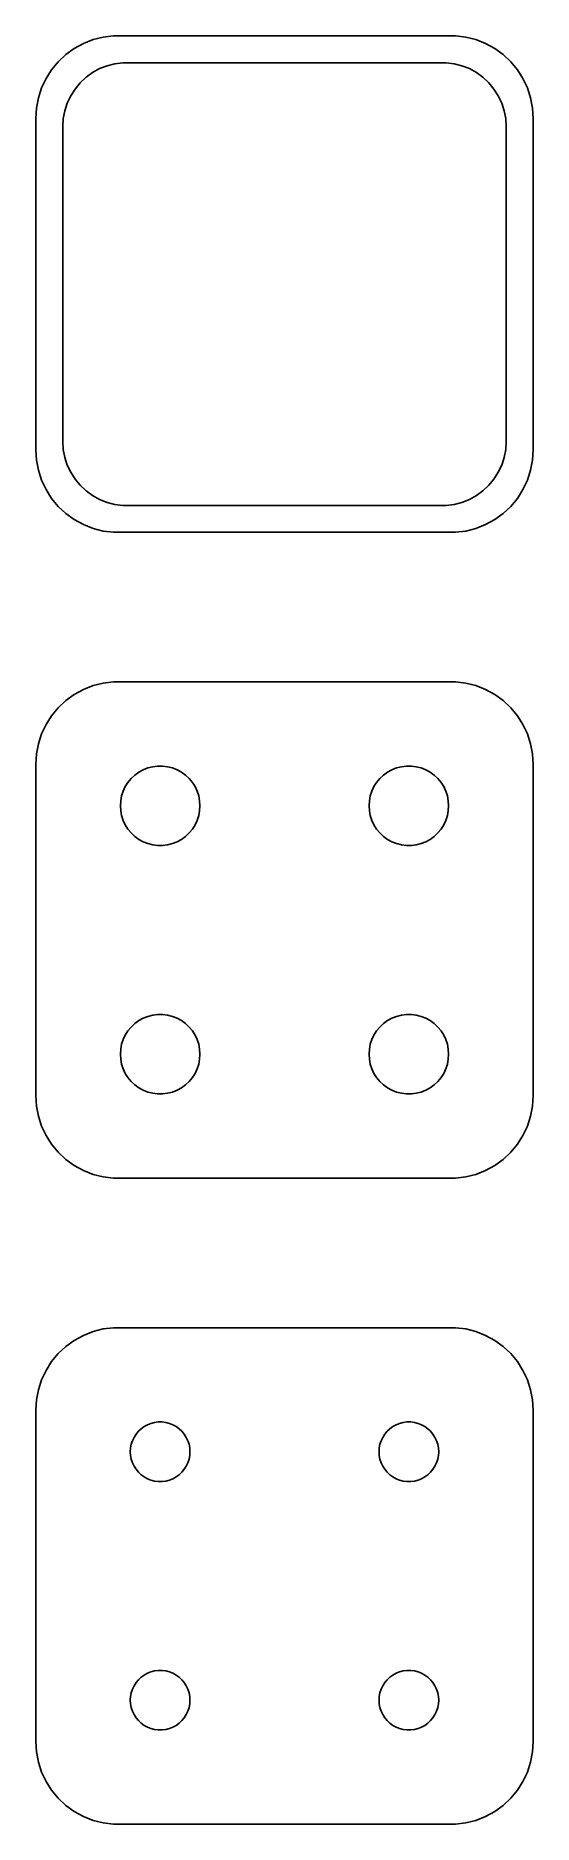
# Model space of a CAD drawing. Header units: metres. Extents: x -15 to 15, y 63 to 171.
import ezdxf

# ---------------------------------------------------------------- set-up
doc = ezdxf.new("R2010")
doc.units = ezdxf.units.M

msp = doc.modelspace()

# ---------------------------------------------------------------- linework, layer by layer
for p, q in [((-11.5451, 170.755), (-12.1289, 170.524)), ((-10.9369, 170.911), (-11.5451, 170.755)), ((-10.3139, 170.99), (-10.9369, 170.911)), ((10.3139, 170.99), (-10.3139, 170.99)), ((10.9369, 170.911), (10.3139, 170.99)), ((11.5451, 170.755), (10.9369, 170.911)), ((12.1289, 170.524), (11.5451, 170.755)), ((-13.1871, 169.853), (-13.6448, 169.423)), ((-12.6791, 170.222), (-13.1871, 169.853)), ((-12.1289, 170.524), (-12.6791, 170.222)), ((12.6791, 170.222), (12.1289, 170.524)), ((13.1871, 169.853), (12.6791, 170.222)), ((13.6448, 169.423), (13.1871, 169.853)), ((-14.0451, 168.939), (-14.3815, 168.409)), ((-13.6448, 169.423), (-14.0451, 168.939)), ((-12.323, 168.151), (-11.9685, 168.484)), ((-11.9685, 168.484), (-11.5751, 168.77)), ((-11.5751, 168.77), (-11.1489, 169.004)), ((-11.1489, 169.004), (-10.6967, 169.183)), ((-10.6967, 169.183), (-10.2256, 169.304)), ((-10.2256, 169.304), (-9.74316, 169.365)), ((-9.74316, 169.365), (9.74316, 169.365)), ((9.74316, 169.365), (10.2256, 169.304)), ((10.2256, 169.304), (10.6967, 169.183)), ((10.6967, 169.183), (11.1489, 169.004)), ((11.1489, 169.004), (11.5751, 168.77)), ((11.5751, 168.77), (11.9685, 168.484)), ((11.9685, 168.484), (12.323, 168.151)), ((14.0451, 168.939), (13.6448, 169.423)), ((14.3815, 168.409), (14.0451, 168.939)), ((-14.6489, 167.841), (-14.8429, 167.243)), ((-14.3815, 168.409), (-14.6489, 167.841)), ((-12.8936, 167.366), (-12.633, 167.776)), ((-12.633, 167.776), (-12.323, 168.151)), ((12.323, 168.151), (12.633, 167.776)), ((12.633, 167.776), (12.8936, 167.366)), ((14.6489, 167.841), (14.3815, 168.409)), ((14.8429, 167.243), (14.6489, 167.841)), ((-14.9606, 166.627), (-15, 166)), ((-14.8429, 167.243), (-14.9606, 166.627)), ((-13.3421, 165.985), (-13.251, 166.463)), ((-13.251, 166.463), (-13.1007, 166.926)), ((-13.1007, 166.926), (-12.8936, 167.366)), ((12.8936, 167.366), (13.1007, 166.926)), ((13.1007, 166.926), (13.251, 166.463)), ((13.251, 166.463), (13.3421, 165.985)), ((14.9606, 166.627), (14.8429, 167.243)), ((15, 166), (14.9606, 166.627)), ((-15, 166), (-15, 146)), ((-13.3726, 165.5), (-13.3421, 165.985)), ((-13.3726, 146.5), (-13.3726, 165.5)), ((13.3421, 165.985), (13.3726, 165.5)), ((13.3726, 165.5), (13.3726, 146.5)), ((15, 146), (15, 166)), ((-15, 146), (-14.9606, 145.373)), ((-13.3421, 146.015), (-13.3726, 146.5)), ((-13.251, 145.537), (-13.3421, 146.015)), ((13.3421, 146.015), (13.251, 145.537)), ((13.3726, 146.5), (13.3421, 146.015)), ((14.9606, 145.373), (15, 146)), ((-14.9606, 145.373), (-14.8429, 144.757)), ((-14.8429, 144.757), (-14.6489, 144.159)), ((-13.1007, 145.074), (-13.251, 145.537)), ((-12.8936, 144.634), (-13.1007, 145.074)), ((13.1007, 145.074), (12.8936, 144.634)), ((13.251, 145.537), (13.1007, 145.074)), ((14.6489, 144.159), (14.8429, 144.757)), ((14.8429, 144.757), (14.9606, 145.373)), ((-14.6489, 144.159), (-14.3815, 143.591)), ((-12.633, 144.224), (-12.8936, 144.634)), ((-12.323, 143.849), (-12.633, 144.224)), ((-11.9685, 143.516), (-12.323, 143.849)), ((12.323, 143.849), (11.9685, 143.516)), ((12.633, 144.224), (12.323, 143.849)), ((12.8936, 144.634), (12.633, 144.224)), ((14.3815, 143.591), (14.6489, 144.159)), ((-14.3815, 143.591), (-14.0451, 143.061)), ((-14.0451, 143.061), (-13.6448, 142.577)), ((-13.6448, 142.577), (-13.1871, 142.147)), ((-11.5751, 143.23), (-11.9685, 143.516)), ((-11.1489, 142.996), (-11.5751, 143.23)), ((-10.6967, 142.817), (-11.1489, 142.996)), ((-10.2256, 142.696), (-10.6967, 142.817)), ((-9.74316, 142.635), (-10.2256, 142.696)), ((9.74316, 142.635), (-9.74316, 142.635)), ((10.2256, 142.696), (9.74316, 142.635)), ((10.6967, 142.817), (10.2256, 142.696)), ((11.1489, 142.996), (10.6967, 142.817)), ((11.5751, 143.23), (11.1489, 142.996)), ((11.9685, 143.516), (11.5751, 143.23)), ((13.1871, 142.147), (13.6448, 142.577)), ((13.6448, 142.577), (14.0451, 143.061)), ((14.0451, 143.061), (14.3815, 143.591)), ((-13.1871, 142.147), (-12.6791, 141.778)), ((-12.6791, 141.778), (-12.1289, 141.476)), ((-12.1289, 141.476), (-11.5451, 141.245)), ((11.5451, 141.245), (12.1289, 141.476)), ((12.1289, 141.476), (12.6791, 141.778)), ((12.6791, 141.778), (13.1871, 142.147)), ((-11.5451, 141.245), (-10.9369, 141.089)), ((-10.9369, 141.089), (-10.3139, 141.01)), ((-10.3139, 141.01), (10.3139, 141.01)), ((10.3139, 141.01), (10.9369, 141.089)), ((10.9369, 141.089), (11.5451, 141.245)), ((-11.5451, 131.755), (-12.1289, 131.524)), ((-10.9369, 131.911), (-11.5451, 131.755)), ((-10.3139, 131.99), (-10.9369, 131.911)), ((10.3139, 131.99), (-10.3139, 131.99)), ((10.9369, 131.911), (10.3139, 131.99)), ((11.5451, 131.755), (10.9369, 131.911)), ((12.1289, 131.524), (11.5451, 131.755)), ((-13.1871, 130.853), (-13.6448, 130.423)), ((-12.6791, 131.222), (-13.1871, 130.853)), ((-12.1289, 131.524), (-12.6791, 131.222)), ((12.6791, 131.222), (12.1289, 131.524)), ((13.1871, 130.853), (12.6791, 131.222)), ((13.6448, 130.423), (13.1871, 130.853)), ((-14.0451, 129.939), (-14.3815, 129.409)), ((-13.6448, 130.423), (-14.0451, 129.939)), ((14.0451, 129.939), (13.6448, 130.423)), ((14.3815, 129.409), (14.0451, 129.939)), ((-14.6489, 128.841), (-14.8429, 128.243)), ((-14.3815, 129.409), (-14.6489, 128.841)), ((14.6489, 128.841), (14.3815, 129.409)), ((14.8429, 128.243), (14.6489, 128.841)), ((-14.9606, 127.627), (-15, 127)), ((-14.8429, 128.243), (-14.9606, 127.627)), ((14.9606, 127.627), (14.8429, 128.243)), ((15, 127), (14.9606, 127.627)), ((-15, 127), (-15, 107)), ((-9.24951, 126.143), (-9.02982, 126.349)), ((-9.02982, 126.349), (-8.78598, 126.526)), ((-8.78598, 126.526), (-8.52187, 126.672)), ((-8.52187, 126.672), (-8.24164, 126.783)), ((-8.24164, 126.783), (-7.94971, 126.857)), ((-7.94971, 126.857), (-7.6507, 126.895)), ((-7.6507, 126.895), (-7.34929, 126.895)), ((-7.34929, 126.895), (-7.05028, 126.857)), ((-7.05028, 126.857), (-6.75835, 126.783)), ((-6.75835, 126.783), (-6.47812, 126.672)), ((-6.47812, 126.672), (-6.214, 126.526)), ((-6.214, 126.526), (-5.97017, 126.349)), ((-5.97017, 126.349), (-5.75047, 126.143)), ((5.75047, 126.143), (5.97017, 126.349)), ((5.97017, 126.349), (6.214, 126.526)), ((6.214, 126.526), (6.47812, 126.672)), ((6.47812, 126.672), (6.75835, 126.783)), ((6.75835, 126.783), (7.05028, 126.857)), ((7.05028, 126.857), (7.34929, 126.895)), ((7.34929, 126.895), (7.6507, 126.895)), ((7.6507, 126.895), (7.94971, 126.857)), ((7.94971, 126.857), (8.24164, 126.783)), ((8.24164, 126.783), (8.52187, 126.672)), ((8.52187, 126.672), (8.78598, 126.526)), ((8.78598, 126.526), (9.02982, 126.349)), ((9.02982, 126.349), (9.24951, 126.143)), ((15, 107), (15, 127)), ((-9.82458, 125.097), (-9.73146, 125.383)), ((-9.73146, 125.383), (-9.60313, 125.656)), ((-9.60313, 125.656), (-9.44164, 125.911)), ((-9.44164, 125.911), (-9.24951, 126.143)), ((-5.75047, 126.143), (-5.55835, 125.911)), ((-5.55835, 125.911), (-5.39685, 125.656)), ((-5.39685, 125.656), (-5.26852, 125.383)), ((-5.26852, 125.383), (-5.1754, 125.097)), ((5.1754, 125.097), (5.26852, 125.383)), ((5.26852, 125.383), (5.39685, 125.656)), ((5.39685, 125.656), (5.55835, 125.911)), ((5.55835, 125.911), (5.75047, 126.143)), ((9.24951, 126.143), (9.44164, 125.911)), ((9.44164, 125.911), (9.60313, 125.656)), ((9.60313, 125.656), (9.73146, 125.383)), ((9.73146, 125.383), (9.82458, 125.097)), ((-9.89999, 124.5), (-9.88107, 124.801)), ((-9.88107, 124.199), (-9.89999, 124.5)), ((-9.88107, 124.801), (-9.82458, 125.097)), ((-9.82458, 123.903), (-9.88107, 124.199)), ((-5.1754, 125.097), (-5.11891, 124.801)), ((-5.11891, 124.199), (-5.1754, 123.903)), ((-5.11891, 124.801), (-5.09999, 124.5)), ((-5.09999, 124.5), (-5.11891, 124.199)), ((5.09999, 124.5), (5.11891, 124.801)), ((5.11891, 124.199), (5.09999, 124.5)), ((5.11891, 124.801), (5.1754, 125.097)), ((5.1754, 123.903), (5.11891, 124.199)), ((9.82458, 125.097), (9.88107, 124.801)), ((9.88107, 124.199), (9.82458, 123.903)), ((9.88107, 124.801), (9.89999, 124.5)), ((9.89999, 124.5), (9.88107, 124.199)), ((-9.73146, 123.617), (-9.82458, 123.903)), ((-9.60313, 123.344), (-9.73146, 123.617)), ((-9.44164, 123.089), (-9.60313, 123.344)), ((-5.39685, 123.344), (-5.55835, 123.089)), ((-5.26852, 123.617), (-5.39685, 123.344)), ((-5.1754, 123.903), (-5.26852, 123.617)), ((5.26852, 123.617), (5.1754, 123.903)), ((5.39685, 123.344), (5.26852, 123.617)), ((5.55835, 123.089), (5.39685, 123.344)), ((9.60313, 123.344), (9.44164, 123.089)), ((9.73146, 123.617), (9.60313, 123.344)), ((9.82458, 123.903), (9.73146, 123.617)), ((-9.24951, 122.857), (-9.44164, 123.089)), ((-9.02982, 122.651), (-9.24951, 122.857)), ((-8.78598, 122.474), (-9.02982, 122.651)), ((-8.52187, 122.328), (-8.78598, 122.474)), ((-8.24164, 122.217), (-8.52187, 122.328)), ((-7.94971, 122.143), (-8.24164, 122.217)), ((-7.6507, 122.105), (-7.94971, 122.143)), ((-7.34929, 122.105), (-7.6507, 122.105)), ((-7.05028, 122.143), (-7.34929, 122.105)), ((-6.75835, 122.217), (-7.05028, 122.143)), ((-6.47812, 122.328), (-6.75835, 122.217)), ((-6.214, 122.474), (-6.47812, 122.328)), ((-5.97017, 122.651), (-6.214, 122.474)), ((-5.75047, 122.857), (-5.97017, 122.651)), ((-5.55835, 123.089), (-5.75047, 122.857)), ((5.75047, 122.857), (5.55835, 123.089)), ((5.97017, 122.651), (5.75047, 122.857)), ((6.214, 122.474), (5.97017, 122.651)), ((6.47812, 122.328), (6.214, 122.474)), ((6.75835, 122.217), (6.47812, 122.328)), ((7.05028, 122.143), (6.75835, 122.217)), ((7.34929, 122.105), (7.05028, 122.143)), ((7.6507, 122.105), (7.34929, 122.105)), ((7.94971, 122.143), (7.6507, 122.105)), ((8.24164, 122.217), (7.94971, 122.143)), ((8.52187, 122.328), (8.24164, 122.217)), ((8.78598, 122.474), (8.52187, 122.328)), ((9.02982, 122.651), (8.78598, 122.474)), ((9.24951, 122.857), (9.02982, 122.651)), ((9.44164, 123.089), (9.24951, 122.857)), ((-9.24951, 111.143), (-9.02982, 111.349)), ((-9.02982, 111.349), (-8.78598, 111.526)), ((-8.78598, 111.526), (-8.52187, 111.672)), ((-8.52187, 111.672), (-8.24164, 111.783)), ((-8.24164, 111.783), (-7.94971, 111.857)), ((-7.94971, 111.857), (-7.6507, 111.895)), ((-7.6507, 111.895), (-7.34929, 111.895)), ((-7.34929, 111.895), (-7.05028, 111.857)), ((-7.05028, 111.857), (-6.75835, 111.783)), ((-6.75835, 111.783), (-6.47812, 111.672)), ((-6.47812, 111.672), (-6.214, 111.526)), ((-6.214, 111.526), (-5.97017, 111.349)), ((-5.97017, 111.349), (-5.75047, 111.143)), ((5.75047, 111.143), (5.97017, 111.349)), ((5.97017, 111.349), (6.214, 111.526)), ((6.214, 111.526), (6.47812, 111.672)), ((6.47812, 111.672), (6.75835, 111.783)), ((6.75835, 111.783), (7.05028, 111.857)), ((7.05028, 111.857), (7.34929, 111.895)), ((7.34929, 111.895), (7.6507, 111.895)), ((7.6507, 111.895), (7.94971, 111.857)), ((7.94971, 111.857), (8.24164, 111.783)), ((8.24164, 111.783), (8.52187, 111.672)), ((8.52187, 111.672), (8.78598, 111.526)), ((8.78598, 111.526), (9.02982, 111.349)), ((9.02982, 111.349), (9.24951, 111.143)), ((-9.82458, 110.097), (-9.73146, 110.383)), ((-9.73146, 110.383), (-9.60313, 110.656)), ((-9.60313, 110.656), (-9.44164, 110.911)), ((-9.44164, 110.911), (-9.24951, 111.143)), ((-5.75047, 111.143), (-5.55835, 110.911)), ((-5.55835, 110.911), (-5.39685, 110.656)), ((-5.39685, 110.656), (-5.26852, 110.383)), ((-5.26852, 110.383), (-5.1754, 110.097)), ((5.1754, 110.097), (5.26852, 110.383)), ((5.26852, 110.383), (5.39685, 110.656)), ((5.39685, 110.656), (5.55835, 110.911)), ((5.55835, 110.911), (5.75047, 111.143)), ((9.24951, 111.143), (9.44164, 110.911)), ((9.44164, 110.911), (9.60313, 110.656)), ((9.60313, 110.656), (9.73146, 110.383)), ((9.73146, 110.383), (9.82458, 110.097)), ((-9.89999, 109.5), (-9.88107, 109.801)), ((-9.88107, 109.199), (-9.89999, 109.5)), ((-9.88107, 109.801), (-9.82458, 110.097)), ((-9.82458, 108.903), (-9.88107, 109.199)), ((-5.1754, 110.097), (-5.11891, 109.801)), ((-5.11891, 109.199), (-5.1754, 108.903)), ((-5.11891, 109.801), (-5.09999, 109.5)), ((-5.09999, 109.5), (-5.11891, 109.199)), ((5.09999, 109.5), (5.11891, 109.801)), ((5.11891, 109.199), (5.09999, 109.5)), ((5.11891, 109.801), (5.1754, 110.097)), ((5.1754, 108.903), (5.11891, 109.199)), ((9.82458, 110.097), (9.88107, 109.801)), ((9.88107, 109.199), (9.82458, 108.903)), ((9.88107, 109.801), (9.89999, 109.5)), ((9.89999, 109.5), (9.88107, 109.199)), ((-9.73146, 108.617), (-9.82458, 108.903)), ((-9.60313, 108.344), (-9.73146, 108.617)), ((-9.44164, 108.089), (-9.60313, 108.344)), ((-9.24951, 107.857), (-9.44164, 108.089)), ((-5.55835, 108.089), (-5.75047, 107.857)), ((-5.39685, 108.344), (-5.55835, 108.089)), ((-5.26852, 108.617), (-5.39685, 108.344)), ((-5.1754, 108.903), (-5.26852, 108.617)), ((5.26852, 108.617), (5.1754, 108.903)), ((5.39685, 108.344), (5.26852, 108.617)), ((5.55835, 108.089), (5.39685, 108.344)), ((5.75047, 107.857), (5.55835, 108.089)), ((9.44164, 108.089), (9.24951, 107.857)), ((9.60313, 108.344), (9.44164, 108.089)), ((9.73146, 108.617), (9.60313, 108.344)), ((9.82458, 108.903), (9.73146, 108.617)), ((-15, 107), (-14.9606, 106.373)), ((-9.02982, 107.651), (-9.24951, 107.857)), ((-8.78598, 107.474), (-9.02982, 107.651)), ((-8.52187, 107.328), (-8.78598, 107.474)), ((-8.24164, 107.217), (-8.52187, 107.328)), ((-7.94971, 107.143), (-8.24164, 107.217)), ((-7.6507, 107.105), (-7.94971, 107.143)), ((-7.34929, 107.105), (-7.6507, 107.105)), ((-7.05028, 107.143), (-7.34929, 107.105)), ((-6.75835, 107.217), (-7.05028, 107.143)), ((-6.47812, 107.328), (-6.75835, 107.217)), ((-6.214, 107.474), (-6.47812, 107.328)), ((-5.97017, 107.651), (-6.214, 107.474)), ((-5.75047, 107.857), (-5.97017, 107.651)), ((5.97017, 107.651), (5.75047, 107.857)), ((6.214, 107.474), (5.97017, 107.651)), ((6.47812, 107.328), (6.214, 107.474)), ((6.75835, 107.217), (6.47812, 107.328)), ((7.05028, 107.143), (6.75835, 107.217)), ((7.34929, 107.105), (7.05028, 107.143)), ((7.6507, 107.105), (7.34929, 107.105)), ((7.94971, 107.143), (7.6507, 107.105)), ((8.24164, 107.217), (7.94971, 107.143)), ((8.52187, 107.328), (8.24164, 107.217)), ((8.78598, 107.474), (8.52187, 107.328)), ((9.02982, 107.651), (8.78598, 107.474)), ((9.24951, 107.857), (9.02982, 107.651)), ((14.9606, 106.373), (15, 107)), ((-14.9606, 106.373), (-14.8429, 105.757)), ((14.8429, 105.757), (14.9606, 106.373)), ((-14.8429, 105.757), (-14.6489, 105.159)), ((-14.6489, 105.159), (-14.3815, 104.591)), ((14.3815, 104.591), (14.6489, 105.159)), ((14.6489, 105.159), (14.8429, 105.757)), ((-14.3815, 104.591), (-14.0451, 104.061)), ((-14.0451, 104.061), (-13.6448, 103.577)), ((13.6448, 103.577), (14.0451, 104.061)), ((14.0451, 104.061), (14.3815, 104.591)), ((-13.6448, 103.577), (-13.1871, 103.147)), ((-13.1871, 103.147), (-12.6791, 102.778)), ((-12.6791, 102.778), (-12.1289, 102.476)), ((12.1289, 102.476), (12.6791, 102.778)), ((12.6791, 102.778), (13.1871, 103.147)), ((13.1871, 103.147), (13.6448, 103.577)), ((-12.1289, 102.476), (-11.5451, 102.245)), ((-11.5451, 102.245), (-10.9369, 102.089)), ((-10.9369, 102.089), (-10.3139, 102.01)), ((-10.3139, 102.01), (10.3139, 102.01)), ((10.3139, 102.01), (10.9369, 102.089)), ((10.9369, 102.089), (11.5451, 102.245)), ((11.5451, 102.245), (12.1289, 102.476)), ((-10.9369, 92.9114), (-11.5451, 92.7553)), ((-10.3139, 92.9901), (-10.9369, 92.9114)), ((10.3139, 92.9901), (-10.3139, 92.9901)), ((10.9369, 92.9114), (10.3139, 92.9901)), ((11.5451, 92.7553), (10.9369, 92.9114)), ((-13.1871, 91.8526), (-13.6448, 91.4227)), ((-12.6791, 92.2216), (-13.1871, 91.8526)), ((-12.1289, 92.5241), (-12.6791, 92.2216)), ((-11.5451, 92.7553), (-12.1289, 92.5241)), ((12.1289, 92.5241), (11.5451, 92.7553)), ((12.6791, 92.2216), (12.1289, 92.5241)), ((13.1871, 91.8526), (12.6791, 92.2216)), ((13.6448, 91.4227), (13.1871, 91.8526)), ((-14.0451, 90.9389), (-14.3815, 90.4088)), ((-13.6448, 91.4227), (-14.0451, 90.9389)), ((14.0451, 90.9389), (13.6448, 91.4227)), ((14.3815, 90.4088), (14.0451, 90.9389)), ((-14.6489, 89.8406), (-14.8429, 89.2434)), ((-14.3815, 90.4088), (-14.6489, 89.8406)), ((14.6489, 89.8406), (14.3815, 90.4088)), ((14.8429, 89.2434), (14.6489, 89.8406)), ((-14.9606, 88.6267), (-15, 88)), ((-14.8429, 89.2434), (-14.9606, 88.6267)), ((14.9606, 88.6267), (14.8429, 89.2434)), ((15, 88), (14.9606, 88.6267)), ((-15, 88), (-15, 68)), ((15, 68), (15, 88)), ((-9.07735, 86.3671), (-8.95622, 86.558)), ((-8.95622, 86.558), (-8.81213, 86.7322)), ((-8.81213, 86.7322), (-8.64735, 86.8869)), ((-8.64735, 86.8869), (-8.46448, 87.0198)), ((-8.46448, 87.0198), (-8.26639, 87.1287)), ((-8.26639, 87.1287), (-8.05623, 87.2119)), ((-8.05623, 87.2119), (-7.83728, 87.2681)), ((-7.83728, 87.2681), (-7.61302, 87.2964)), ((-7.61302, 87.2964), (-7.38696, 87.2964)), ((-7.38696, 87.2964), (-7.1627, 87.2681)), ((-7.1627, 87.2681), (-6.94376, 87.2119)), ((-6.94376, 87.2119), (-6.7336, 87.1287)), ((-6.7336, 87.1287), (-6.53551, 87.0198)), ((-6.53551, 87.0198), (-6.35263, 86.8869)), ((-6.35263, 86.8869), (-6.18785, 86.7322)), ((-6.18785, 86.7322), (-6.04376, 86.558)), ((-6.04376, 86.558), (-5.92264, 86.3671)), ((5.92264, 86.3671), (6.04376, 86.558)), ((6.04376, 86.558), (6.18785, 86.7322)), ((6.18785, 86.7322), (6.35263, 86.8869)), ((6.35263, 86.8869), (6.53551, 87.0198)), ((6.53551, 87.0198), (6.7336, 87.1287)), ((6.7336, 87.1287), (6.94376, 87.2119)), ((6.94376, 87.2119), (7.1627, 87.2681)), ((7.1627, 87.2681), (7.38696, 87.2964)), ((7.38696, 87.2964), (7.61302, 87.2964)), ((7.61302, 87.2964), (7.83728, 87.2681)), ((7.83728, 87.2681), (8.05623, 87.2119)), ((8.05623, 87.2119), (8.26639, 87.1287)), ((8.26639, 87.1287), (8.46448, 87.0198)), ((8.46448, 87.0198), (8.64735, 86.8869)), ((8.64735, 86.8869), (8.81213, 86.7322)), ((8.81213, 86.7322), (8.95622, 86.558)), ((8.95622, 86.558), (9.07735, 86.3671)), ((-9.29999, 85.5), (-9.2858, 85.7256)), ((-9.2858, 85.2744), (-9.29999, 85.5)), ((-9.2858, 85.7256), (-9.24344, 85.9476)), ((-9.24344, 85.9476), (-9.17358, 86.1626)), ((-9.17358, 86.1626), (-9.07735, 86.3671)), ((-5.92264, 86.3671), (-5.8264, 86.1626)), ((-5.8264, 86.1626), (-5.75655, 85.9476)), ((-5.75655, 85.9476), (-5.71419, 85.7256)), ((-5.71419, 85.7256), (-5.7, 85.5)), ((-5.7, 85.5), (-5.71419, 85.2744)), ((5.7, 85.5), (5.71419, 85.7256)), ((5.71419, 85.2744), (5.7, 85.5)), ((5.71419, 85.7256), (5.75655, 85.9476)), ((5.75655, 85.9476), (5.8264, 86.1626)), ((5.8264, 86.1626), (5.92264, 86.3671)), ((9.07735, 86.3671), (9.17358, 86.1626)), ((9.17358, 86.1626), (9.24344, 85.9476)), ((9.24344, 85.9476), (9.2858, 85.7256)), ((9.2858, 85.7256), (9.29999, 85.5)), ((9.29999, 85.5), (9.2858, 85.2744)), ((-9.24344, 85.0524), (-9.2858, 85.2744)), ((-9.17358, 84.8374), (-9.24344, 85.0524)), ((-9.07735, 84.6328), (-9.17358, 84.8374)), ((-8.95622, 84.442), (-9.07735, 84.6328)), ((-8.81213, 84.2678), (-8.95622, 84.442)), ((-8.64735, 84.1131), (-8.81213, 84.2678)), ((-6.18785, 84.2678), (-6.35263, 84.1131)), ((-6.04376, 84.442), (-6.18785, 84.2678)), ((-5.92264, 84.6328), (-6.04376, 84.442)), ((-5.8264, 84.8374), (-5.92264, 84.6328)), ((-5.75655, 85.0524), (-5.8264, 84.8374)), ((-5.71419, 85.2744), (-5.75655, 85.0524)), ((5.75655, 85.0524), (5.71419, 85.2744)), ((5.8264, 84.8374), (5.75655, 85.0524)), ((5.92264, 84.6328), (5.8264, 84.8374)), ((6.04376, 84.442), (5.92264, 84.6328)), ((6.18785, 84.2678), (6.04376, 84.442)), ((6.35263, 84.1131), (6.18785, 84.2678)), ((8.81213, 84.2678), (8.64735, 84.1131)), ((8.95622, 84.442), (8.81213, 84.2678)), ((9.07735, 84.6328), (8.95622, 84.442)), ((9.17358, 84.8374), (9.07735, 84.6328)), ((9.24344, 85.0524), (9.17358, 84.8374)), ((9.2858, 85.2744), (9.24344, 85.0524)), ((-8.46448, 83.9802), (-8.64735, 84.1131)), ((-8.26639, 83.8713), (-8.46448, 83.9802)), ((-8.05623, 83.7881), (-8.26639, 83.8713)), ((-7.83728, 83.7319), (-8.05623, 83.7881)), ((-7.61302, 83.7036), (-7.83728, 83.7319)), ((-7.38696, 83.7036), (-7.61302, 83.7036)), ((-7.1627, 83.7319), (-7.38696, 83.7036)), ((-6.94376, 83.7881), (-7.1627, 83.7319)), ((-6.7336, 83.8713), (-6.94376, 83.7881)), ((-6.53551, 83.9802), (-6.7336, 83.8713)), ((-6.35263, 84.1131), (-6.53551, 83.9802)), ((6.53551, 83.9802), (6.35263, 84.1131)), ((6.7336, 83.8713), (6.53551, 83.9802)), ((6.94376, 83.7881), (6.7336, 83.8713)), ((7.1627, 83.7319), (6.94376, 83.7881)), ((7.38696, 83.7036), (7.1627, 83.7319)), ((7.61302, 83.7036), (7.38696, 83.7036)), ((7.83728, 83.7319), (7.61302, 83.7036)), ((8.05623, 83.7881), (7.83728, 83.7319)), ((8.26639, 83.8713), (8.05623, 83.7881)), ((8.46448, 83.9802), (8.26639, 83.8713)), ((8.64735, 84.1131), (8.46448, 83.9802)), ((-9.17358, 71.1626), (-9.07735, 71.3672)), ((-9.07735, 71.3672), (-8.95622, 71.558)), ((-8.95622, 71.558), (-8.81213, 71.7322)), ((-8.81213, 71.7322), (-8.64735, 71.8869)), ((-8.64735, 71.8869), (-8.46448, 72.0198)), ((-8.46448, 72.0198), (-8.26639, 72.1287)), ((-8.26639, 72.1287), (-8.05623, 72.2119)), ((-8.05623, 72.2119), (-7.83728, 72.2681)), ((-7.83728, 72.2681), (-7.61302, 72.2964)), ((-7.61302, 72.2964), (-7.38696, 72.2964)), ((-7.38696, 72.2964), (-7.1627, 72.2681)), ((-7.1627, 72.2681), (-6.94376, 72.2119)), ((-6.94376, 72.2119), (-6.7336, 72.1287)), ((-6.7336, 72.1287), (-6.53551, 72.0198)), ((-6.53551, 72.0198), (-6.35263, 71.8869)), ((-6.35263, 71.8869), (-6.18785, 71.7322)), ((-6.18785, 71.7322), (-6.04376, 71.558)), ((-6.04376, 71.558), (-5.92264, 71.3672)), ((-5.92264, 71.3672), (-5.8264, 71.1626)), ((5.8264, 71.1626), (5.92264, 71.3672)), ((5.92264, 71.3672), (6.04376, 71.558)), ((6.04376, 71.558), (6.18785, 71.7322)), ((6.18785, 71.7322), (6.35263, 71.8869)), ((6.35263, 71.8869), (6.53551, 72.0198)), ((6.53551, 72.0198), (6.7336, 72.1287)), ((6.7336, 72.1287), (6.94376, 72.2119)), ((6.94376, 72.2119), (7.1627, 72.2681)), ((7.1627, 72.2681), (7.38696, 72.2964)), ((7.38696, 72.2964), (7.61302, 72.2964)), ((7.61302, 72.2964), (7.83728, 72.2681)), ((7.83728, 72.2681), (8.05623, 72.2119)), ((8.05623, 72.2119), (8.26639, 72.1287)), ((8.26639, 72.1287), (8.46448, 72.0198)), ((8.46448, 72.0198), (8.64735, 71.8869)), ((8.64735, 71.8869), (8.81213, 71.7322)), ((8.81213, 71.7322), (8.95622, 71.558)), ((8.95622, 71.558), (9.07735, 71.3672)), ((9.07735, 71.3672), (9.17358, 71.1626)), ((-9.29999, 70.5), (-9.2858, 70.7256)), ((-9.2858, 70.2744), (-9.29999, 70.5)), ((-9.2858, 70.7256), (-9.24344, 70.9476)), ((-9.24344, 70.0524), (-9.2858, 70.2744)), ((-9.24344, 70.9476), (-9.17358, 71.1626)), ((-5.8264, 71.1626), (-5.75655, 70.9476)), ((-5.75655, 70.9476), (-5.71419, 70.7256)), ((-5.71419, 70.2744), (-5.75655, 70.0524)), ((-5.71419, 70.7256), (-5.7, 70.5)), ((-5.7, 70.5), (-5.71419, 70.2744)), ((5.7, 70.5), (5.71419, 70.7256)), ((5.71419, 70.2744), (5.7, 70.5)), ((5.71419, 70.7256), (5.75655, 70.9476)), ((5.75655, 70.0524), (5.71419, 70.2744)), ((5.75655, 70.9476), (5.8264, 71.1626)), ((9.17358, 71.1626), (9.24344, 70.9476)), ((9.24344, 70.9476), (9.2858, 70.7256)), ((9.2858, 70.2744), (9.24344, 70.0524)), ((9.2858, 70.7256), (9.29999, 70.5)), ((9.29999, 70.5), (9.2858, 70.2744)), ((-9.17358, 69.8374), (-9.24344, 70.0524)), ((-9.07735, 69.6329), (-9.17358, 69.8374)), ((-8.95622, 69.442), (-9.07735, 69.6329)), ((-8.81213, 69.2678), (-8.95622, 69.442)), ((-8.64735, 69.1131), (-8.81213, 69.2678)), ((-8.46448, 68.9802), (-8.64735, 69.1131)), ((-6.35263, 69.1131), (-6.53551, 68.9802)), ((-6.18785, 69.2678), (-6.35263, 69.1131)), ((-6.04376, 69.442), (-6.18785, 69.2678)), ((-5.92264, 69.6329), (-6.04376, 69.442)), ((-5.8264, 69.8374), (-5.92264, 69.6329)), ((-5.75655, 70.0524), (-5.8264, 69.8374)), ((5.8264, 69.8374), (5.75655, 70.0524)), ((5.92264, 69.6329), (5.8264, 69.8374)), ((6.04376, 69.442), (5.92264, 69.6329)), ((6.18785, 69.2678), (6.04376, 69.442)), ((6.35263, 69.1131), (6.18785, 69.2678)), ((6.53551, 68.9802), (6.35263, 69.1131)), ((8.64735, 69.1131), (8.46448, 68.9802)), ((8.81213, 69.2678), (8.64735, 69.1131)), ((8.95622, 69.442), (8.81213, 69.2678)), ((9.07735, 69.6329), (8.95622, 69.442)), ((9.17358, 69.8374), (9.07735, 69.6329)), ((9.24344, 70.0524), (9.17358, 69.8374)), ((-8.26639, 68.8713), (-8.46448, 68.9802)), ((-8.05623, 68.7881), (-8.26639, 68.8713)), ((-7.83728, 68.7319), (-8.05623, 68.7881)), ((-7.61302, 68.7036), (-7.83728, 68.7319)), ((-7.38696, 68.7036), (-7.61302, 68.7036)), ((-7.1627, 68.7319), (-7.38696, 68.7036)), ((-6.94376, 68.7881), (-7.1627, 68.7319)), ((-6.7336, 68.8713), (-6.94376, 68.7881)), ((-6.53551, 68.9802), (-6.7336, 68.8713)), ((6.7336, 68.8713), (6.53551, 68.9802)), ((6.94376, 68.7881), (6.7336, 68.8713)), ((7.1627, 68.7319), (6.94376, 68.7881)), ((7.38696, 68.7036), (7.1627, 68.7319)), ((7.61302, 68.7036), (7.38696, 68.7036)), ((7.83728, 68.7319), (7.61302, 68.7036)), ((8.05623, 68.7881), (7.83728, 68.7319)), ((8.26639, 68.8713), (8.05623, 68.7881)), ((8.46448, 68.9802), (8.26639, 68.8713)), ((-15, 68), (-14.9606, 67.3733)), ((-14.9606, 67.3733), (-14.8429, 66.7566)), ((14.8429, 66.7566), (14.9606, 67.3733)), ((14.9606, 67.3733), (15, 68)), ((-14.8429, 66.7566), (-14.6489, 66.1594)), ((-14.6489, 66.1594), (-14.3815, 65.5912)), ((14.3815, 65.5912), (14.6489, 66.1594)), ((14.6489, 66.1594), (14.8429, 66.7566)), ((-14.3815, 65.5912), (-14.0451, 65.0611)), ((-14.0451, 65.0611), (-13.6448, 64.5773)), ((13.6448, 64.5773), (14.0451, 65.0611)), ((14.0451, 65.0611), (14.3815, 65.5912)), ((-13.6448, 64.5773), (-13.1871, 64.1474)), ((-13.1871, 64.1474), (-12.6791, 63.7784)), ((-12.6791, 63.7784), (-12.1289, 63.4759)), ((12.1289, 63.4759), (12.6791, 63.7784)), ((12.6791, 63.7784), (13.1871, 64.1474)), ((13.1871, 64.1474), (13.6448, 64.5773)), ((-12.1289, 63.4759), (-11.5451, 63.2447)), ((-11.5451, 63.2447), (-10.9369, 63.0886)), ((-10.9369, 63.0886), (-10.3139, 63.0099)), ((-10.3139, 63.0099), (10.3139, 63.0099)), ((10.3139, 63.0099), (10.9369, 63.0886)), ((10.9369, 63.0886), (11.5451, 63.2447)), ((11.5451, 63.2447), (12.1289, 63.4759))]:
    msp.add_line(p, q)

doc.saveas('drawing.dxf')
